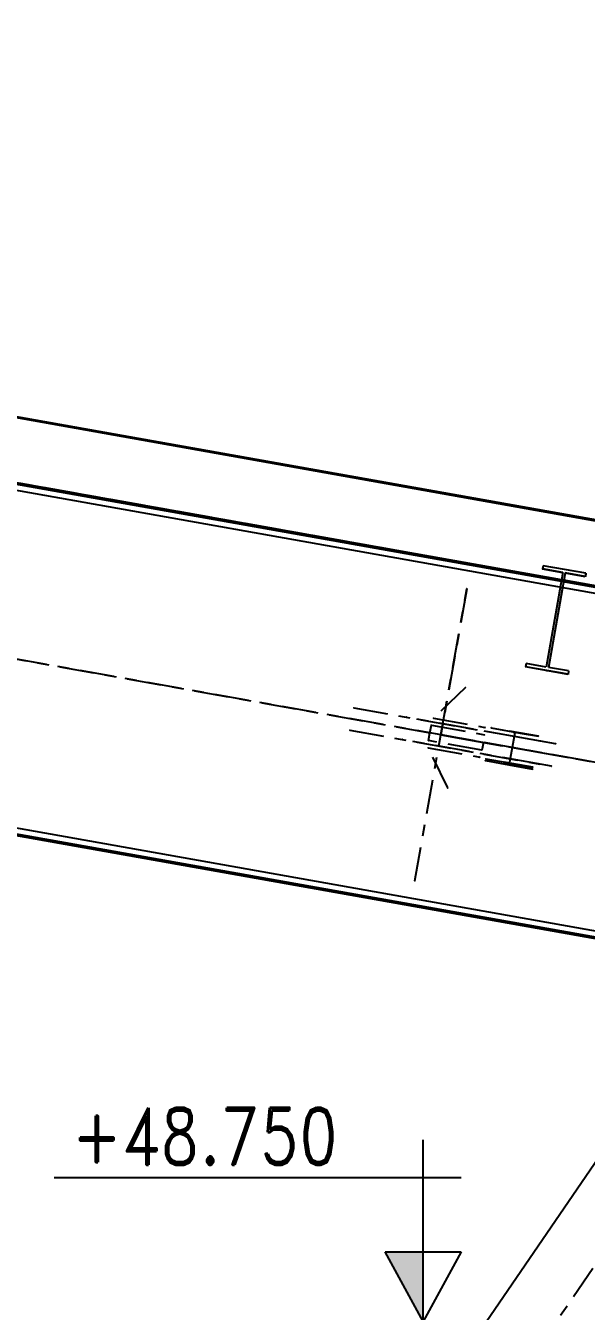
# Model space of a CAD drawing. Header units: millimetres. Extents: x 2368 to 8313, y 7493 to 11698.
# Drawn here: x 6451.7 to 6500.9, y 11298.2 to 11410.9 of the extents above; entities that cross this region are included whole.
import ezdxf
from ezdxf.enums import TextEntityAlignment as Align

# ---------------------------------------------------------------- set-up
doc = ezdxf.new("R2010")
doc.units = ezdxf.units.MM
doc.linetypes.add('XKITLINE00', pattern=[0])
doc.linetypes.add('XKITLINE03', pattern=[6, 3, -1, 1, -1])
doc.layers.add('3', color=120, linetype='Continuous')
doc.styles.add('ROMAND', font='romand.shx')

msp = doc.modelspace()

# ---------------------------------------------------------------- linework, layer by layer
at = {"color": 8, "linetype": 'XKITLINE00'}
for p, q in [((6587.1608, 11352.262), (6258.3375, 11410.8385)), ((6587.1783, 11352.3605), (6258.355, 11410.9369)), ((6586.8768, 11346.4735), (6256.6051, 11405.308)), ((6586.764, 11345.9807), (6256.5408, 11404.8066)), ((6507.958, 11329.7232), (6252.7411, 11375.1874)), ((6580.135, 11317.0166), (6252.76, 11375.335)), ((6580.2478, 11317.5093), (6252.8243, 11375.8364)), ((6498.7432, 11362.3245), (6439.7769, 11372.8288)), ((6497.1291, 11363.5722), (6497.0784, 11363.2846)), ((6500.8715, 11362.9131), (6497.1291, 11363.5722)), ((6498.8571, 11362.9713), (6497.0784, 11363.2846)), ((6497.0784, 11363.2846), (6497.0784, 11363.2611)), ((6498.8531, 11362.9486), (6497.0784, 11363.2611)), ((6498.8571, 11362.9713), (6497.3974, 11354.6824)), ((6499.0422, 11362.9387), (6497.5826, 11354.6498)), ((6499.0422, 11362.9153), (6498.9322, 11362.2909)), ((6500.8209, 11362.6255), (6499.0422, 11362.9387)), ((6499.0422, 11362.9387), (6499.0422, 11362.9153)), ((6500.8209, 11362.6021), (6499.0422, 11362.9153)), ((6500.8715, 11362.9131), (6500.8209, 11362.6255)), ((6500.8209, 11362.6255), (6500.8209, 11362.6021)), ((6500.8715, 11362.8897), (6500.8248, 11362.6248)), ((6500.8715, 11362.8897), (6500.8675, 11362.8904)), ((6500.8715, 11362.9131), (6500.8715, 11362.8897)), ((6498.8189, 11361.6473), (6497.5864, 11354.6491)), ((6586.91, 11346.6185), (6498.9283, 11362.2916)), ((6495.6188, 11354.9956), (6495.5682, 11354.7081)), ((6499.3106, 11354.049), (6495.5682, 11354.7081)), ((6495.5682, 11354.7081), (6495.5682, 11354.6856)), ((6499.3106, 11354.0266), (6495.5682, 11354.6856)), ((6497.3974, 11354.6824), (6495.6188, 11354.9956)), ((6499.3612, 11354.3366), (6497.5826, 11354.6498)), ((6499.3612, 11354.3366), (6499.3106, 11354.049)), ((6499.3106, 11354.049), (6499.3106, 11354.0266)), ((6499.3612, 11354.3141), (6499.3144, 11354.0483)), ((6506.6401, 11318.4409), (6447.8414, 11232.5323))]:
    msp.add_line(p, q, dxfattribs=at)
at = {"color": 8, "linetype": 'XKITLINE03'}
for p, q in [((6257.3553, 11405.3253), (6586.1786, 11346.7488)), ((6586.1786, 11346.7488), (6257.3553, 11405.3253)), ((6583.5058, 11331.745), (6254.6825, 11390.3215)), ((6583.5059, 11331.745), (6254.6826, 11390.3215)), ((6528.5882, 11341.528), (6364.5882, 11370.7429)), ((6488.1343, 11348.7344), (6490.4142, 11361.5329)), ((6490.4142, 11361.5329), (6488.1343, 11348.7344)), ((6490.4142, 11361.5329), (6490.4142, 11361.5329)), ((6497.4394, 11354.3561), (6497.4394, 11354.3785)), ((6490.3124, 11352.8868), (6487.5028, 11350.1877)), ((6480.5055, 11351.1092), (6492.2668, 11349.014)), ((6496.8756, 11348.1931), (6485.1142, 11350.2882)), ((6487.5028, 11350.1877), (6492.0171, 11349.3836)), ((6480.1547, 11349.1402), (6491.916, 11347.045)), ((6487.0742, 11348.2326), (6487.1659, 11348.9069)), ((6487.1659, 11348.9069), (6487.3128, 11349.5715)), ((6487.3128, 11349.5715), (6491.9826, 11348.7396)), ((6492.2668, 11349.014), (6498.1926, 11347.9584)), ((6492.5719, 11349.3457), (6495.097, 11348.8959)), ((6494.6238, 11348.8989), (6494.1678, 11346.3392)), ((6496.7037, 11348.6096), (6494.1787, 11349.0595)), ((6495.097, 11348.8959), (6496.7037, 11348.6096)), ((6496.5248, 11346.2241), (6484.7635, 11348.3192)), ((6485.8544, 11335.9359), (6488.1343, 11348.7344)), ((6491.7442, 11347.4007), (6487.0742, 11348.2326)), ((6508.8088, 11345.0515), (6488.1343, 11348.7344)), ((6488.1343, 11348.7344), (6488.1343, 11348.7344)), ((6488.1343, 11348.7344), (6490.5742, 11348.2998)), ((6490.5742, 11348.2998), (6494.3958, 11347.619)), ((6491.891, 11348.0653), (6491.7442, 11347.4007)), ((6498.1926, 11347.9584), (6496.8756, 11348.1931)), ((6488.7445, 11344.0854), (6487.0398, 11347.5886)), ((6487.0398, 11347.5886), (6491.5541, 11346.7845)), ((6491.916, 11347.045), (6497.8418, 11345.9894)), ((6492.0879, 11346.6284), (6494.6129, 11346.1786)), ((6494.3958, 11347.619), (6496.4142, 11347.2595)), ((6496.4142, 11347.2595), (6508.8088, 11345.0515)), ((6492.0598, 11346.4709), (6494.5848, 11346.0211)), ((6496.1916, 11345.7349), (6493.6666, 11346.1847)), ((6496.2196, 11345.8924), (6493.6946, 11346.3422)), ((6494.5848, 11346.0211), (6496.1916, 11345.7349)), ((6494.6129, 11346.1786), (6496.2196, 11345.8924)), ((6497.8418, 11345.9894), (6496.5248, 11346.2241)), ((6528.5882, 11341.528), (6364.5882, 11101.9134)), ((6528.5882, 11341.528), (6364.5882, 11101.9134)), ((6485.8544, 11335.9359), (6485.8544, 11335.9359))]:
    msp.add_line(p, q, dxfattribs=at)
at = {"color": 8, "linetype": 'XKITLINE00'}
for centre in [(6490.4142, 11361.5329), (6490.4142, 11361.5329), (6490.4142, 11361.5329), (6497.4394, 11354.3561), (6490.3124, 11352.8868), (6480.5055, 11351.1092), (6485.1142, 11350.2882), (6487.5028, 11350.1877), (6487.5028, 11350.1877), (6480.1547, 11349.1402), (6487.1659, 11348.9069), (6487.1659, 11348.9069), (6487.3128, 11349.5715), (6487.3128, 11349.5715), (6492.0171, 11349.3836), (6492.2668, 11349.014), (6492.2668, 11349.014), (6492.5719, 11349.3457), (6494.1787, 11349.0595), (6494.6238, 11348.8989), (6495.097, 11348.8959), (6495.097, 11348.8959), (6484.7635, 11348.3192), (6487.0742, 11348.2326), (6487.0742, 11348.2326), (6488.1343, 11348.7344), (6488.1343, 11348.7344), (6488.1343, 11348.7344), (6488.1343, 11348.7344), (6488.1343, 11348.7344), (6488.1343, 11348.7344), (6490.5742, 11348.2998), (6490.5742, 11348.2998), (6491.891, 11348.0653), (6491.9826, 11348.7396), (6496.7037, 11348.6096), (6496.7037, 11348.6096), (6496.8756, 11348.1931), (6496.8756, 11348.1931), (6498.1926, 11347.9584), (6498.1926, 11347.9584), (6487.0398, 11347.5886), (6487.0398, 11347.5886), (6491.5541, 11346.7845), (6491.7442, 11347.4007), (6491.7442, 11347.4007), (6491.916, 11347.045), (6491.916, 11347.045), (6492.0879, 11346.6284), (6494.3958, 11347.619), (6494.3958, 11347.619), (6496.4142, 11347.2595), (6496.4142, 11347.2595), (6492.0598, 11346.4709), (6493.6666, 11346.1847), (6493.6946, 11346.3422), (6494.1678, 11346.3392), (6494.5848, 11346.0211), (6494.5848, 11346.0211), (6494.6129, 11346.1786), (6494.6129, 11346.1786), (6496.1916, 11345.7349), (6496.1916, 11345.7349), (6496.2196, 11345.8924), (6496.2196, 11345.8924), (6496.5248, 11346.2241), (6496.5248, 11346.2241), (6497.8418, 11345.9894), (6497.8418, 11345.9894), (6488.7445, 11344.0854), (6485.8544, 11335.9359), (6485.8544, 11335.9359)]:
    msp.add_circle(centre, 0.004, dxfattribs=at)
at = {"layer": '3'}
for p, q in [((6486.5884, 11297.2668), (6486.5884, 11313.2113)), ((6489.9217, 11309.878), (6454.2142, 11309.878)), ((6483.255, 11303.378), (6489.9217, 11303.378)), ((6486.5884, 11297.2668), (6483.255, 11303.378)), ((6489.9217, 11303.378), (6486.5884, 11297.2668))]:
    msp.add_line(p, q, dxfattribs=at)
msp.add_solid([(6486.5884, 11297.2668), (6483.255, 11303.378), (6486.5884, 11303.378)], dxfattribs=at)

# ---------------------------------------------------------------- texts
at = {"layer": '3', "style": 'ROMAND', "width": 0.8}
msp.add_text('+48.750', height=5, dxfattribs=at).set_placement((6455.815, 11313.5234), align=Align.MIDDLE_LEFT)

doc.saveas('drawing.dxf')
